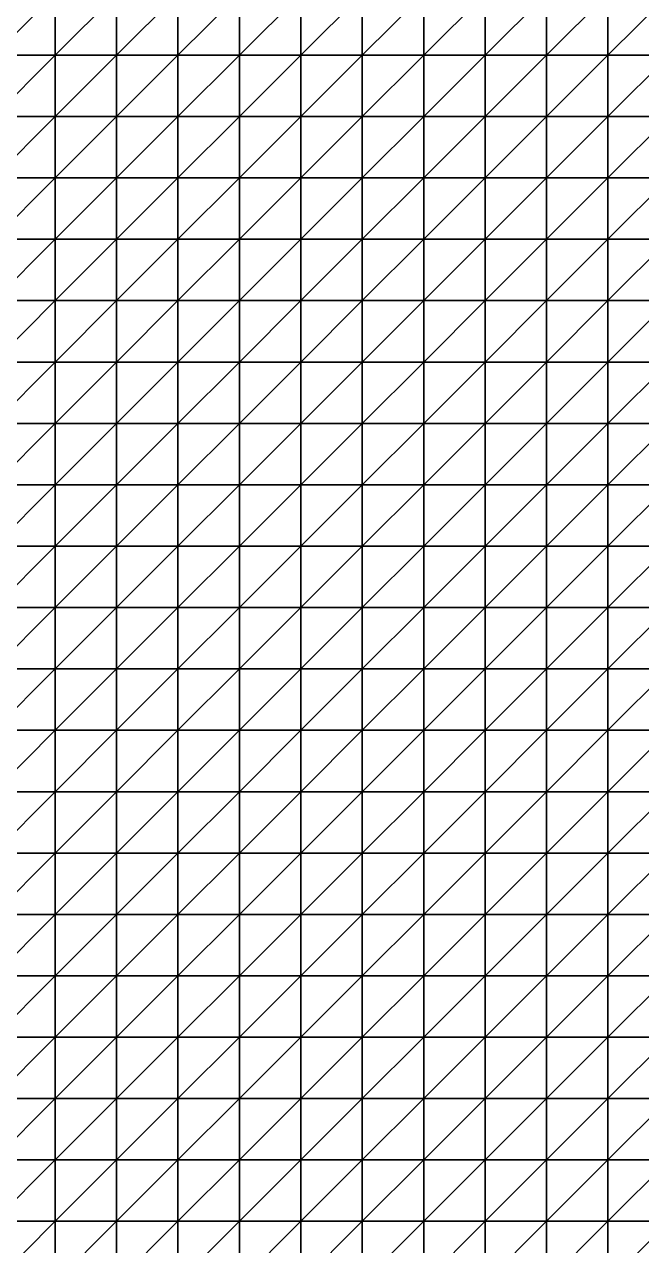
# Model space of a CAD drawing. Header units: metres. Extents: x 351000 to 353000, y 7455000 to 7457000.
# Drawn here: x 351987.5 to 352238.7, y 7455490.1 to 7455987.5 of the extents above; entities that cross this region are included whole.
import ezdxf

# ---------------------------------------------------------------- set-up
doc = ezdxf.new("R2010")
doc.units = ezdxf.units.M

msp = doc.modelspace()

# ---------------------------------------------------------------- linework, layer by layer
at = {"layer": 'TOP_OF_HYPOGENE_TOH'}
for points in [[(351975, 7455975, 1126.91), (352000, 7455975, 1121.01), (352000, 7456000, 1123.71)], [(351975, 7455975, 1126.91), (352000, 7456000, 1123.71), (351975, 7456000, 1129.59)], [(352000, 7455975, 1121.01), (352025, 7455975, 1111.08), (352025, 7456000, 1114.28)], [(352000, 7455975, 1121.01), (352025, 7456000, 1114.28), (352000, 7456000, 1123.71)], [(352025, 7455975, 1111.08), (352050, 7455975, 1100.46), (352050, 7456000, 1104.11)], [(352025, 7455975, 1111.08), (352050, 7456000, 1104.11), (352025, 7456000, 1114.28)], [(352050, 7455975, 1100.46), (352075, 7455975, 1092.71), (352075, 7456000, 1096.2)], [(352050, 7455975, 1100.46), (352075, 7456000, 1096.2), (352050, 7456000, 1104.11)], [(352075, 7455975, 1092.71), (352100, 7455975, 1090.64), (352100, 7456000, 1092.95)], [(352075, 7455975, 1092.71), (352100, 7456000, 1092.95), (352075, 7456000, 1096.2)], [(352100, 7455975, 1090.64), (352125, 7455975, 1095.65), (352125, 7456000, 1095.6)], [(352100, 7455975, 1090.64), (352125, 7456000, 1095.6), (352100, 7456000, 1092.95)], [(352125, 7455975, 1095.65), (352150, 7455975, 1107.52), (352150, 7456000, 1104.16)], [(352125, 7455975, 1095.65), (352150, 7456000, 1104.16), (352125, 7456000, 1095.6)], [(352150, 7455975, 1107.52), (352175, 7455975, 1124.47), (352175, 7456000, 1117.35)], [(352150, 7455975, 1107.52), (352175, 7456000, 1117.35), (352150, 7456000, 1104.16)], [(352175, 7455975, 1124.47), (352200, 7455975, 1143.42), (352200, 7456000, 1132.81)], [(352175, 7455975, 1124.47), (352200, 7456000, 1132.81), (352175, 7456000, 1117.35)], [(352200, 7455975, 1143.42), (352225, 7455975, 1160.76), (352225, 7456000, 1147.56)], [(352200, 7455975, 1143.42), (352225, 7456000, 1147.56), (352200, 7456000, 1132.81)], [(352225, 7455975, 1160.76), (352250, 7455975, 1173.58), (352250, 7456000, 1159)], [(352225, 7455975, 1160.76), (352250, 7456000, 1159), (352225, 7456000, 1147.56)], [(351975, 7455950, 1124.41), (352000, 7455950, 1118.57), (352000, 7455975, 1121.01)], [(351975, 7455950, 1124.41), (352000, 7455975, 1121.01), (351975, 7455975, 1126.91)], [(352000, 7455950, 1118.57), (352025, 7455950, 1108.54), (352025, 7455975, 1111.08)], [(352000, 7455950, 1118.57), (352025, 7455975, 1111.08), (352000, 7455975, 1121.01)], [(352025, 7455950, 1108.54), (352050, 7455950, 1098.09), (352050, 7455975, 1100.46)], [(352025, 7455950, 1108.54), (352050, 7455975, 1100.46), (352025, 7455975, 1111.08)], [(352050, 7455950, 1098.09), (352075, 7455950, 1091.22), (352075, 7455975, 1092.71)], [(352050, 7455950, 1098.09), (352075, 7455975, 1092.71), (352050, 7455975, 1100.46)], [(352075, 7455950, 1091.22), (352100, 7455950, 1090.96), (352100, 7455975, 1090.64)], [(352075, 7455950, 1091.22), (352100, 7455975, 1090.64), (352075, 7455975, 1092.71)], [(352100, 7455950, 1090.96), (352125, 7455950, 1098.71), (352125, 7455975, 1095.65)], [(352100, 7455950, 1090.96), (352125, 7455975, 1095.65), (352100, 7455975, 1090.64)], [(352125, 7455950, 1098.71), (352150, 7455950, 1113.93), (352150, 7455975, 1107.52)], [(352125, 7455950, 1098.71), (352150, 7455975, 1107.52), (352125, 7455975, 1095.65)], [(352150, 7455950, 1113.93), (352175, 7455950, 1134.28), (352175, 7455975, 1124.47)], [(352150, 7455950, 1113.93), (352175, 7455975, 1124.47), (352150, 7455975, 1107.52)], [(352175, 7455950, 1134.28), (352200, 7455950, 1156.07), (352200, 7455975, 1143.42)], [(352175, 7455950, 1134.28), (352200, 7455975, 1143.42), (352175, 7455975, 1124.47)], [(352200, 7455950, 1156.07), (352225, 7455950, 1175.29), (352225, 7455975, 1160.76)], [(352200, 7455950, 1156.07), (352225, 7455975, 1160.76), (352200, 7455975, 1143.42)], [(352225, 7455950, 1175.29), (352250, 7455950, 1188.9), (352250, 7455975, 1173.58)], [(352225, 7455950, 1175.29), (352250, 7455975, 1173.58), (352225, 7455975, 1160.76)], [(351975, 7455925, 1124.46), (352000, 7455925, 1118.72), (352000, 7455950, 1118.57)], [(351975, 7455925, 1124.46), (352000, 7455950, 1118.57), (351975, 7455950, 1124.41)], [(352000, 7455925, 1118.72), (352025, 7455925, 1108.9), (352025, 7455950, 1108.54)], [(352000, 7455925, 1118.72), (352025, 7455950, 1108.54), (352000, 7455950, 1118.57)], [(352025, 7455925, 1108.9), (352050, 7455925, 1099.01), (352050, 7455950, 1098.09)], [(352025, 7455925, 1108.9), (352050, 7455950, 1098.09), (352025, 7455950, 1108.54)], [(352050, 7455925, 1099.01), (352075, 7455925, 1093.29), (352075, 7455950, 1091.22)], [(352050, 7455925, 1099.01), (352075, 7455950, 1091.22), (352050, 7455950, 1098.09)], [(352075, 7455925, 1093.29), (352100, 7455925, 1094.85), (352100, 7455950, 1090.96)], [(352075, 7455925, 1093.29), (352100, 7455950, 1090.96), (352075, 7455950, 1091.22)], [(352100, 7455925, 1094.85), (352125, 7455925, 1104.91), (352125, 7455950, 1098.71)], [(352100, 7455925, 1094.85), (352125, 7455950, 1098.71), (352100, 7455950, 1090.96)], [(352125, 7455925, 1104.91), (352150, 7455925, 1122.57), (352150, 7455950, 1113.93)], [(352125, 7455925, 1104.91), (352150, 7455950, 1113.93), (352125, 7455950, 1098.71)], [(352150, 7455925, 1122.57), (352175, 7455925, 1145), (352175, 7455950, 1134.28)], [(352150, 7455925, 1122.57), (352175, 7455950, 1134.28), (352150, 7455950, 1113.93)], [(352175, 7455925, 1145), (352200, 7455925, 1168.13), (352200, 7455950, 1156.07)], [(352175, 7455925, 1145), (352200, 7455950, 1156.07), (352175, 7455950, 1134.28)], [(352200, 7455925, 1168.13), (352225, 7455925, 1187.83), (352225, 7455950, 1175.29)], [(352200, 7455925, 1168.13), (352225, 7455950, 1175.29), (352200, 7455950, 1156.07)], [(352225, 7455925, 1187.83), (352250, 7455925, 1201.29), (352250, 7455950, 1188.9)], [(352225, 7455925, 1187.83), (352250, 7455950, 1188.9), (352225, 7455950, 1175.29)], [(351975, 7455900, 1126.48), (352000, 7455900, 1120.96), (352000, 7455925, 1118.72)], [(351975, 7455900, 1126.48), (352000, 7455925, 1118.72), (351975, 7455925, 1124.46)], [(352000, 7455900, 1120.96), (352025, 7455900, 1111.68), (352025, 7455925, 1108.9)], [(352000, 7455900, 1120.96), (352025, 7455925, 1108.9), (352000, 7455925, 1118.72)], [(352025, 7455900, 1111.68), (352050, 7455900, 1102.8), (352050, 7455925, 1099.01)], [(352025, 7455900, 1111.68), (352050, 7455925, 1099.01), (352025, 7455925, 1108.9)], [(352050, 7455900, 1102.8), (352075, 7455900, 1098.5), (352075, 7455925, 1093.29)], [(352050, 7455900, 1102.8), (352075, 7455925, 1093.29), (352050, 7455925, 1099.01)], [(352075, 7455900, 1098.5), (352100, 7455900, 1101.75), (352100, 7455925, 1094.85)], [(352075, 7455900, 1098.5), (352100, 7455925, 1094.85), (352075, 7455925, 1093.29)], [(352100, 7455900, 1101.75), (352125, 7455900, 1113.49), (352125, 7455925, 1104.91)], [(352100, 7455900, 1101.75), (352125, 7455925, 1104.91), (352100, 7455925, 1094.85)], [(352125, 7455900, 1113.49), (352150, 7455900, 1132.41), (352150, 7455925, 1122.57)], [(352125, 7455900, 1113.49), (352150, 7455925, 1122.57), (352125, 7455925, 1104.91)], [(352150, 7455900, 1132.41), (352175, 7455900, 1155.36), (352175, 7455925, 1145)], [(352150, 7455900, 1132.41), (352175, 7455925, 1145), (352150, 7455925, 1122.57)], [(352175, 7455900, 1155.36), (352200, 7455900, 1178.16), (352200, 7455925, 1168.13)], [(352175, 7455900, 1155.36), (352200, 7455925, 1168.13), (352175, 7455925, 1145)], [(352200, 7455900, 1178.16), (352225, 7455900, 1196.92), (352225, 7455925, 1187.83)], [(352200, 7455900, 1178.16), (352225, 7455925, 1187.83), (352200, 7455925, 1168.13)], [(352225, 7455900, 1196.92), (352250, 7455900, 1209.26), (352250, 7455925, 1201.29)], [(352225, 7455900, 1196.92), (352250, 7455925, 1201.29), (352225, 7455925, 1187.83)], [(351975, 7455875, 1127.42), (352000, 7455875, 1122.39), (352000, 7455900, 1120.96)], [(351975, 7455875, 1127.42), (352000, 7455900, 1120.96), (351975, 7455900, 1126.48)], [(352000, 7455875, 1122.39), (352025, 7455875, 1114.32), (352025, 7455900, 1111.68)], [(352000, 7455875, 1122.39), (352025, 7455900, 1111.68), (352000, 7455900, 1120.96)], [(352025, 7455875, 1114.32), (352050, 7455875, 1107.22), (352050, 7455900, 1102.8)], [(352025, 7455875, 1114.32), (352050, 7455900, 1102.8), (352025, 7455900, 1111.68)], [(352050, 7455875, 1107.22), (352075, 7455875, 1105.03), (352075, 7455900, 1098.5)], [(352050, 7455875, 1107.22), (352075, 7455900, 1098.5), (352050, 7455900, 1102.8)], [(352075, 7455875, 1105.03), (352100, 7455875, 1110.31), (352100, 7455900, 1101.75)], [(352075, 7455875, 1105.03), (352100, 7455900, 1101.75), (352075, 7455900, 1098.5)], [(352100, 7455875, 1110.31), (352125, 7455875, 1123.55), (352125, 7455900, 1113.49)], [(352100, 7455875, 1110.31), (352125, 7455900, 1113.49), (352100, 7455900, 1101.75)], [(352125, 7455875, 1123.55), (352150, 7455875, 1143.07), (352150, 7455900, 1132.41)], [(352125, 7455875, 1123.55), (352150, 7455900, 1132.41), (352125, 7455900, 1113.49)], [(352150, 7455875, 1143.07), (352175, 7455875, 1165.53), (352175, 7455900, 1155.36)], [(352150, 7455875, 1143.07), (352175, 7455900, 1155.36), (352150, 7455900, 1132.41)], [(352175, 7455875, 1165.53), (352200, 7455875, 1186.89), (352200, 7455900, 1178.16)], [(352175, 7455875, 1165.53), (352200, 7455900, 1178.16), (352175, 7455900, 1155.36)], [(352200, 7455875, 1186.89), (352225, 7455875, 1203.75), (352225, 7455900, 1196.92)], [(352200, 7455875, 1186.89), (352225, 7455900, 1196.92), (352200, 7455900, 1178.16)], [(352225, 7455875, 1203.75), (352250, 7455875, 1214.43), (352250, 7455900, 1209.26)], [(352225, 7455875, 1203.75), (352250, 7455900, 1209.26), (352225, 7455900, 1196.92)], [(351975, 7455850, 1124.2), (352000, 7455850, 1120.18), (352000, 7455875, 1122.39)], [(351975, 7455850, 1124.2), (352000, 7455875, 1122.39), (351975, 7455875, 1127.42)], [(352000, 7455850, 1120.18), (352025, 7455850, 1114.3), (352025, 7455875, 1114.32)], [(352000, 7455850, 1120.18), (352025, 7455875, 1114.32), (352000, 7455875, 1122.39)], [(352025, 7455850, 1114.3), (352050, 7455850, 1110.2), (352050, 7455875, 1107.22)], [(352025, 7455850, 1114.3), (352050, 7455875, 1107.22), (352025, 7455875, 1114.32)], [(352050, 7455850, 1110.2), (352075, 7455850, 1111.27), (352075, 7455875, 1105.03)], [(352050, 7455850, 1110.2), (352075, 7455875, 1105.03), (352050, 7455875, 1107.22)], [(352075, 7455850, 1111.27), (352100, 7455850, 1119.49), (352100, 7455875, 1110.31)], [(352075, 7455850, 1111.27), (352100, 7455875, 1110.31), (352075, 7455875, 1105.03)], [(352100, 7455850, 1119.49), (352125, 7455850, 1134.77), (352125, 7455875, 1123.55)], [(352100, 7455850, 1119.49), (352125, 7455875, 1123.55), (352100, 7455875, 1110.31)], [(352125, 7455850, 1134.77), (352150, 7455850, 1155.01), (352150, 7455875, 1143.07)], [(352125, 7455850, 1134.77), (352150, 7455875, 1143.07), (352125, 7455875, 1123.55)], [(352150, 7455850, 1155.01), (352175, 7455850, 1176.79), (352175, 7455875, 1165.53)], [(352150, 7455850, 1155.01), (352175, 7455875, 1165.53), (352150, 7455875, 1143.07)], [(352175, 7455850, 1176.79), (352200, 7455850, 1196.4), (352200, 7455875, 1186.89)], [(352175, 7455850, 1176.79), (352200, 7455875, 1186.89), (352175, 7455875, 1165.53)], [(352200, 7455850, 1196.4), (352225, 7455850, 1211.12), (352225, 7455875, 1203.75)], [(352200, 7455850, 1196.4), (352225, 7455875, 1203.75), (352200, 7455875, 1186.89)], [(352225, 7455850, 1211.12), (352250, 7455850, 1220.03), (352250, 7455875, 1214.43)], [(352225, 7455850, 1211.12), (352250, 7455875, 1214.43), (352225, 7455875, 1203.75)], [(351975, 7455825, 1116.36), (352000, 7455825, 1114), (352000, 7455850, 1120.18)], [(351975, 7455825, 1116.36), (352000, 7455850, 1120.18), (351975, 7455850, 1124.2)], [(352000, 7455825, 1114), (352025, 7455825, 1111.34), (352025, 7455850, 1114.3)], [(352000, 7455825, 1114), (352025, 7455850, 1114.3), (352000, 7455850, 1120.18)], [(352025, 7455825, 1111.34), (352050, 7455825, 1111.46), (352050, 7455850, 1110.2)], [(352025, 7455825, 1111.34), (352050, 7455850, 1110.2), (352025, 7455850, 1114.3)], [(352050, 7455825, 1111.46), (352075, 7455825, 1117.03), (352075, 7455850, 1111.27)], [(352050, 7455825, 1111.46), (352075, 7455850, 1111.27), (352050, 7455850, 1110.2)], [(352075, 7455825, 1117.03), (352100, 7455825, 1129.23), (352100, 7455850, 1119.49)], [(352075, 7455825, 1117.03), (352100, 7455850, 1119.49), (352075, 7455850, 1111.27)], [(352100, 7455825, 1129.23), (352125, 7455825, 1147.31), (352125, 7455850, 1134.77)], [(352100, 7455825, 1129.23), (352125, 7455850, 1134.77), (352100, 7455850, 1119.49)], [(352125, 7455825, 1147.31), (352150, 7455825, 1168.78), (352150, 7455850, 1155.01)], [(352125, 7455825, 1147.31), (352150, 7455850, 1155.01), (352125, 7455850, 1134.77)], [(352150, 7455825, 1168.78), (352175, 7455825, 1190.19), (352175, 7455850, 1176.79)], [(352150, 7455825, 1168.78), (352175, 7455850, 1176.79), (352150, 7455850, 1155.01)], [(352175, 7455825, 1190.19), (352200, 7455825, 1208.25), (352200, 7455850, 1196.4)], [(352175, 7455825, 1190.19), (352200, 7455850, 1196.4), (352175, 7455850, 1176.79)], [(352200, 7455825, 1208.25), (352225, 7455825, 1221.03), (352225, 7455850, 1211.12)], [(352200, 7455825, 1208.25), (352225, 7455850, 1211.12), (352200, 7455850, 1196.4)], [(352225, 7455825, 1221.03), (352250, 7455825, 1228.35), (352250, 7455850, 1220.03)], [(352225, 7455825, 1221.03), (352250, 7455850, 1220.03), (352225, 7455850, 1211.12)], [(351975, 7455800, 1107), (352000, 7455800, 1106.75), (352000, 7455825, 1114)], [(351975, 7455800, 1107), (352000, 7455825, 1114), (351975, 7455825, 1116.36)], [(352000, 7455800, 1106.75), (352025, 7455800, 1107.92), (352025, 7455825, 1111.34)], [(352000, 7455800, 1106.75), (352025, 7455825, 1111.34), (352000, 7455825, 1114)], [(352025, 7455800, 1107.92), (352050, 7455800, 1112.88), (352050, 7455825, 1111.46)], [(352025, 7455800, 1107.92), (352050, 7455825, 1111.46), (352025, 7455825, 1111.34)], [(352050, 7455800, 1112.88), (352075, 7455800, 1123.46), (352075, 7455825, 1117.03)], [(352050, 7455800, 1112.88), (352075, 7455825, 1117.03), (352050, 7455825, 1111.46)], [(352075, 7455800, 1123.46), (352100, 7455800, 1140.01), (352100, 7455825, 1129.23)], [(352075, 7455800, 1123.46), (352100, 7455825, 1129.23), (352075, 7455825, 1117.03)], [(352100, 7455800, 1140.01), (352125, 7455800, 1161.11), (352125, 7455825, 1147.31)], [(352100, 7455800, 1140.01), (352125, 7455825, 1147.31), (352100, 7455825, 1129.23)], [(352125, 7455800, 1161.11), (352150, 7455800, 1183.93), (352150, 7455825, 1168.78)], [(352125, 7455800, 1161.11), (352150, 7455825, 1168.78), (352125, 7455825, 1147.31)], [(352150, 7455800, 1183.93), (352175, 7455800, 1205.07), (352175, 7455825, 1190.19)], [(352150, 7455800, 1183.93), (352175, 7455825, 1190.19), (352150, 7455825, 1168.78)], [(352175, 7455800, 1205.07), (352200, 7455800, 1221.73), (352200, 7455825, 1208.25)], [(352175, 7455800, 1205.07), (352200, 7455825, 1208.25), (352175, 7455825, 1190.19)], [(352200, 7455800, 1221.73), (352225, 7455800, 1232.72), (352225, 7455825, 1221.03)], [(352200, 7455800, 1221.73), (352225, 7455825, 1221.03), (352200, 7455825, 1208.25)], [(352225, 7455800, 1232.72), (352250, 7455800, 1238.58), (352250, 7455825, 1228.35)], [(352225, 7455800, 1232.72), (352250, 7455825, 1228.35), (352225, 7455825, 1221.03)], [(351975, 7455775, 1101.13), (352000, 7455775, 1102.97), (352000, 7455800, 1106.75)], [(351975, 7455775, 1101.13), (352000, 7455800, 1106.75), (351975, 7455800, 1107)], [(352000, 7455775, 1102.97), (352025, 7455775, 1107.71), (352025, 7455800, 1107.92)], [(352000, 7455775, 1102.97), (352025, 7455800, 1107.92), (352000, 7455800, 1106.75)], [(352025, 7455775, 1107.71), (352050, 7455775, 1117.04), (352050, 7455800, 1112.88)], [(352025, 7455775, 1107.71), (352050, 7455800, 1112.88), (352025, 7455800, 1107.92)], [(352050, 7455775, 1117.04), (352075, 7455775, 1131.93), (352075, 7455800, 1123.46)], [(352050, 7455775, 1117.04), (352075, 7455800, 1123.46), (352050, 7455800, 1112.88)], [(352075, 7455775, 1131.93), (352100, 7455775, 1151.97), (352100, 7455800, 1140.01)], [(352075, 7455775, 1131.93), (352100, 7455800, 1140.01), (352075, 7455800, 1123.46)], [(352100, 7455775, 1151.97), (352125, 7455775, 1175.2), (352125, 7455800, 1161.11)], [(352100, 7455775, 1151.97), (352125, 7455800, 1161.11), (352100, 7455800, 1140.01)], [(352125, 7455775, 1175.2), (352150, 7455775, 1198.56), (352150, 7455800, 1183.93)], [(352125, 7455775, 1175.2), (352150, 7455800, 1183.93), (352125, 7455800, 1161.11)], [(352150, 7455775, 1198.56), (352175, 7455775, 1218.81), (352175, 7455800, 1205.07)], [(352150, 7455775, 1198.56), (352175, 7455800, 1205.07), (352150, 7455800, 1183.93)], [(352175, 7455775, 1218.81), (352200, 7455775, 1233.7), (352200, 7455800, 1221.73)], [(352175, 7455775, 1218.81), (352200, 7455800, 1221.73), (352175, 7455800, 1205.07)], [(352200, 7455775, 1233.7), (352225, 7455775, 1242.75), (352225, 7455800, 1232.72)], [(352200, 7455775, 1233.7), (352225, 7455800, 1232.72), (352200, 7455800, 1221.73)], [(352225, 7455775, 1242.75), (352250, 7455775, 1247.08), (352250, 7455800, 1238.58)], [(352225, 7455775, 1242.75), (352250, 7455800, 1238.58), (352225, 7455800, 1232.72)], [(351975, 7455750, 1102.63), (352000, 7455750, 1105.98), (352000, 7455775, 1102.97)], [(351975, 7455750, 1102.63), (352000, 7455775, 1102.97), (351975, 7455775, 1101.13)], [(352000, 7455750, 1105.98), (352025, 7455750, 1113.2), (352025, 7455775, 1107.71)], [(352000, 7455750, 1105.98), (352025, 7455775, 1107.71), (352000, 7455775, 1102.97)], [(352025, 7455750, 1113.2), (352050, 7455750, 1125.35), (352050, 7455775, 1117.04)], [(352025, 7455750, 1113.2), (352050, 7455775, 1117.04), (352025, 7455775, 1107.71)], [(352050, 7455750, 1125.35), (352075, 7455750, 1142.7), (352075, 7455775, 1131.93)], [(352050, 7455750, 1125.35), (352075, 7455775, 1131.93), (352050, 7455775, 1117.04)], [(352075, 7455750, 1142.7), (352100, 7455750, 1164.25), (352100, 7455775, 1151.97)], [(352075, 7455750, 1142.7), (352100, 7455775, 1151.97), (352075, 7455775, 1131.93)], [(352100, 7455750, 1164.25), (352125, 7455750, 1187.69), (352125, 7455775, 1175.2)], [(352100, 7455750, 1164.25), (352125, 7455775, 1175.2), (352100, 7455775, 1151.97)], [(352125, 7455750, 1187.69), (352150, 7455750, 1209.92), (352150, 7455775, 1198.56)], [(352125, 7455750, 1187.69), (352150, 7455775, 1198.56), (352125, 7455775, 1175.2)], [(352150, 7455750, 1209.92), (352175, 7455750, 1228.03), (352175, 7455775, 1218.81)], [(352150, 7455750, 1209.92), (352175, 7455775, 1218.81), (352150, 7455775, 1198.56)], [(352175, 7455750, 1228.03), (352200, 7455750, 1240.33), (352200, 7455775, 1233.7)], [(352175, 7455750, 1228.03), (352200, 7455775, 1233.7), (352175, 7455775, 1218.81)], [(352200, 7455750, 1240.33), (352225, 7455750, 1247.01), (352225, 7455775, 1242.75)], [(352200, 7455750, 1240.33), (352225, 7455775, 1242.75), (352200, 7455775, 1233.7)], [(352225, 7455750, 1247.01), (352250, 7455750, 1249.66), (352250, 7455775, 1247.08)], [(352225, 7455750, 1247.01), (352250, 7455775, 1247.08), (352225, 7455775, 1242.75)], [(351975, 7455725, 1111.99), (352000, 7455725, 1115.89), (352000, 7455750, 1105.98)], [(351975, 7455725, 1111.99), (352000, 7455750, 1105.98), (351975, 7455750, 1102.63)], [(352000, 7455725, 1115.89), (352025, 7455725, 1124.02), (352025, 7455750, 1113.2)], [(352000, 7455725, 1115.89), (352025, 7455750, 1113.2), (352000, 7455750, 1105.98)], [(352025, 7455725, 1124.02), (352050, 7455725, 1136.98), (352050, 7455750, 1125.35)], [(352025, 7455725, 1124.02), (352050, 7455750, 1125.35), (352025, 7455750, 1113.2)], [(352050, 7455725, 1136.98), (352075, 7455725, 1154.51), (352075, 7455750, 1142.7)], [(352050, 7455725, 1136.98), (352075, 7455750, 1142.7), (352050, 7455750, 1125.35)], [(352075, 7455725, 1154.51), (352100, 7455725, 1175.23), (352100, 7455750, 1164.25)], [(352075, 7455725, 1154.51), (352100, 7455750, 1164.25), (352075, 7455750, 1142.7)], [(352100, 7455725, 1175.23), (352125, 7455725, 1196.71), (352125, 7455750, 1187.69)], [(352100, 7455725, 1175.23), (352125, 7455750, 1187.69), (352100, 7455750, 1164.25)], [(352125, 7455725, 1196.71), (352150, 7455725, 1216.02), (352150, 7455750, 1209.92)], [(352125, 7455725, 1196.71), (352150, 7455750, 1209.92), (352125, 7455750, 1187.69)], [(352150, 7455725, 1216.02), (352175, 7455725, 1230.69), (352175, 7455750, 1228.03)], [(352150, 7455725, 1216.02), (352175, 7455750, 1228.03), (352150, 7455750, 1209.92)], [(352175, 7455725, 1230.69), (352200, 7455725, 1239.64), (352200, 7455750, 1240.33)], [(352175, 7455725, 1230.69), (352200, 7455750, 1240.33), (352175, 7455750, 1228.03)], [(352200, 7455725, 1239.64), (352225, 7455725, 1243.63), (352225, 7455750, 1247.01)], [(352200, 7455725, 1239.64), (352225, 7455750, 1247.01), (352200, 7455750, 1240.33)], [(352225, 7455725, 1243.63), (352250, 7455725, 1244.6), (352250, 7455750, 1249.66)], [(352225, 7455725, 1243.63), (352250, 7455750, 1249.66), (352225, 7455750, 1247.01)], [(351975, 7455700, 1126.17), (352000, 7455700, 1129.74), (352000, 7455725, 1115.89)], [(351975, 7455700, 1126.17), (352000, 7455725, 1115.89), (351975, 7455725, 1111.99)], [(352000, 7455700, 1129.74), (352025, 7455700, 1137.4), (352025, 7455725, 1124.02)], [(352000, 7455700, 1129.74), (352025, 7455725, 1124.02), (352000, 7455725, 1115.89)], [(352025, 7455700, 1137.4), (352050, 7455700, 1149.46), (352050, 7455725, 1136.98)], [(352025, 7455700, 1137.4), (352050, 7455725, 1136.98), (352025, 7455725, 1124.02)], [(352050, 7455700, 1149.46), (352075, 7455700, 1165.36), (352075, 7455725, 1154.51)], [(352050, 7455700, 1149.46), (352075, 7455725, 1154.51), (352050, 7455725, 1136.98)], [(352075, 7455700, 1165.36), (352100, 7455700, 1183.53), (352100, 7455725, 1175.23)], [(352075, 7455700, 1165.36), (352100, 7455725, 1175.23), (352075, 7455725, 1154.51)], [(352100, 7455700, 1183.53), (352125, 7455700, 1201.59), (352125, 7455725, 1196.71)], [(352100, 7455700, 1183.53), (352125, 7455725, 1196.71), (352100, 7455725, 1175.23)], [(352125, 7455700, 1201.59), (352150, 7455700, 1216.92), (352150, 7455725, 1216.02)], [(352125, 7455700, 1201.59), (352150, 7455725, 1216.02), (352125, 7455725, 1196.71)], [(352150, 7455700, 1216.92), (352175, 7455700, 1227.53), (352175, 7455725, 1230.69)], [(352150, 7455700, 1216.92), (352175, 7455725, 1230.69), (352150, 7455725, 1216.02)], [(352175, 7455700, 1227.53), (352200, 7455700, 1232.95), (352200, 7455725, 1239.64)], [(352175, 7455700, 1227.53), (352200, 7455725, 1239.64), (352175, 7455725, 1230.69)], [(352200, 7455700, 1232.95), (352225, 7455700, 1234.39), (352225, 7455725, 1243.63)], [(352200, 7455700, 1232.95), (352225, 7455725, 1243.63), (352200, 7455725, 1239.64)], [(352225, 7455700, 1234.39), (352250, 7455700, 1234), (352250, 7455725, 1244.6)], [(352225, 7455700, 1234.39), (352250, 7455725, 1244.6), (352225, 7455725, 1243.63)], [(351975, 7455675, 1140.88), (352000, 7455675, 1143.66), (352000, 7455700, 1129.74)], [(351975, 7455675, 1140.88), (352000, 7455700, 1129.74), (351975, 7455700, 1126.17)], [(352000, 7455675, 1143.66), (352025, 7455675, 1150.12), (352025, 7455700, 1137.4)], [(352000, 7455675, 1143.66), (352025, 7455700, 1137.4), (352000, 7455700, 1129.74)], [(352025, 7455675, 1150.12), (352050, 7455675, 1160.46), (352050, 7455700, 1149.46)], [(352025, 7455675, 1150.12), (352050, 7455700, 1149.46), (352025, 7455700, 1137.4)], [(352050, 7455675, 1160.46), (352075, 7455675, 1173.97), (352075, 7455700, 1165.36)], [(352050, 7455675, 1160.46), (352075, 7455700, 1165.36), (352050, 7455700, 1149.46)], [(352075, 7455675, 1173.97), (352100, 7455675, 1189.05), (352100, 7455700, 1183.53)], [(352075, 7455675, 1173.97), (352100, 7455700, 1183.53), (352075, 7455700, 1165.36)], [(352100, 7455675, 1189.05), (352125, 7455675, 1203.43), (352125, 7455700, 1201.59)], [(352100, 7455675, 1189.05), (352125, 7455700, 1201.59), (352100, 7455700, 1183.53)], [(352125, 7455675, 1203.43), (352150, 7455675, 1214.83), (352150, 7455700, 1216.92)], [(352125, 7455675, 1203.43), (352150, 7455700, 1216.92), (352125, 7455700, 1201.59)], [(352150, 7455675, 1214.83), (352175, 7455675, 1221.77), (352175, 7455700, 1227.53)], [(352150, 7455675, 1214.83), (352175, 7455700, 1227.53), (352150, 7455700, 1216.92)], [(352175, 7455675, 1221.77), (352200, 7455675, 1224.23), (352200, 7455700, 1232.95)], [(352175, 7455675, 1221.77), (352200, 7455700, 1232.95), (352175, 7455700, 1227.53)], [(352200, 7455675, 1224.23), (352225, 7455675, 1223.75), (352225, 7455700, 1234.39)], [(352200, 7455675, 1224.23), (352225, 7455700, 1234.39), (352200, 7455700, 1232.95)], [(352225, 7455675, 1223.75), (352250, 7455675, 1222.59), (352250, 7455700, 1234)], [(352225, 7455675, 1223.75), (352250, 7455700, 1234), (352225, 7455700, 1234.39)], [(351975, 7455650, 1153.49), (352000, 7455650, 1155.48), (352000, 7455675, 1143.66)], [(351975, 7455650, 1153.49), (352000, 7455675, 1143.66), (351975, 7455675, 1140.88)], [(352000, 7455650, 1155.48), (352025, 7455650, 1160.69), (352025, 7455675, 1150.12)], [(352000, 7455650, 1155.48), (352025, 7455675, 1150.12), (352000, 7455675, 1143.66)], [(352025, 7455650, 1160.69), (352050, 7455650, 1169.32), (352050, 7455675, 1160.46)], [(352025, 7455650, 1160.69), (352050, 7455675, 1160.46), (352025, 7455675, 1150.12)], [(352050, 7455650, 1169.32), (352075, 7455650, 1180.66), (352075, 7455675, 1173.97)], [(352050, 7455650, 1169.32), (352075, 7455675, 1173.97), (352050, 7455675, 1160.46)], [(352075, 7455650, 1180.66), (352100, 7455650, 1193.09), (352100, 7455675, 1189.05)], [(352075, 7455650, 1180.66), (352100, 7455675, 1189.05), (352075, 7455675, 1173.97)], [(352100, 7455650, 1193.09), (352125, 7455650, 1204.49), (352125, 7455675, 1203.43)], [(352100, 7455650, 1193.09), (352125, 7455675, 1203.43), (352100, 7455675, 1189.05)], [(352125, 7455650, 1204.49), (352150, 7455650, 1212.86), (352150, 7455675, 1214.83)], [(352125, 7455650, 1204.49), (352150, 7455675, 1214.83), (352125, 7455675, 1203.43)], [(352150, 7455650, 1212.86), (352175, 7455650, 1217.11), (352175, 7455675, 1221.77)], [(352150, 7455650, 1212.86), (352175, 7455675, 1221.77), (352150, 7455675, 1214.83)], [(352175, 7455650, 1217.11), (352200, 7455650, 1217.58), (352200, 7455675, 1224.23)], [(352175, 7455650, 1217.11), (352200, 7455675, 1224.23), (352175, 7455675, 1221.77)], [(352200, 7455650, 1217.58), (352225, 7455650, 1216.02), (352225, 7455675, 1223.75)], [(352200, 7455650, 1217.58), (352225, 7455675, 1223.75), (352200, 7455675, 1224.23)], [(352225, 7455650, 1216.02), (352250, 7455650, 1214.66), (352250, 7455675, 1222.59)], [(352225, 7455650, 1216.02), (352250, 7455675, 1222.59), (352225, 7455675, 1223.75)], [(351975, 7455625, 1164.44), (352000, 7455625, 1165.91), (352000, 7455650, 1155.48)], [(351975, 7455625, 1164.44), (352000, 7455650, 1155.48), (351975, 7455650, 1153.49)], [(352000, 7455625, 1165.91), (352025, 7455625, 1170.14), (352025, 7455650, 1160.69)], [(352000, 7455625, 1165.91), (352025, 7455650, 1160.69), (352000, 7455650, 1155.48)], [(352025, 7455625, 1170.14), (352050, 7455625, 1177.42), (352050, 7455650, 1169.32)], [(352025, 7455625, 1170.14), (352050, 7455650, 1169.32), (352025, 7455650, 1160.69)], [(352050, 7455625, 1177.42), (352075, 7455625, 1187.07), (352075, 7455650, 1180.66)], [(352050, 7455625, 1177.42), (352075, 7455650, 1180.66), (352050, 7455650, 1169.32)], [(352075, 7455625, 1187.07), (352100, 7455625, 1197.52), (352100, 7455650, 1193.09)], [(352075, 7455625, 1187.07), (352100, 7455650, 1193.09), (352075, 7455650, 1180.66)], [(352100, 7455625, 1197.52), (352125, 7455625, 1206.77), (352125, 7455650, 1204.49)], [(352100, 7455625, 1197.52), (352125, 7455650, 1204.49), (352100, 7455650, 1193.09)], [(352125, 7455625, 1206.77), (352150, 7455625, 1213.02), (352150, 7455650, 1212.86)], [(352125, 7455625, 1206.77), (352150, 7455650, 1212.86), (352125, 7455650, 1204.49)], [(352150, 7455625, 1213.02), (352175, 7455625, 1215.47), (352175, 7455650, 1217.11)], [(352150, 7455625, 1213.02), (352175, 7455650, 1217.11), (352150, 7455650, 1212.86)], [(352175, 7455625, 1215.47), (352200, 7455625, 1214.72), (352200, 7455650, 1217.58)], [(352175, 7455625, 1215.47), (352200, 7455650, 1217.58), (352175, 7455650, 1217.11)], [(352200, 7455625, 1214.72), (352225, 7455625, 1212.61), (352225, 7455650, 1216.02)], [(352200, 7455625, 1214.72), (352225, 7455650, 1216.02), (352200, 7455650, 1217.58)], [(352225, 7455625, 1212.61), (352250, 7455625, 1211.31), (352250, 7455650, 1214.66)], [(352225, 7455625, 1212.61), (352250, 7455650, 1214.66), (352225, 7455650, 1216.02)], [(351975, 7455600, 1176.39), (352000, 7455600, 1177.5), (352000, 7455625, 1165.91)], [(351975, 7455600, 1176.39), (352000, 7455625, 1165.91), (351975, 7455625, 1164.44)], [(352000, 7455600, 1177.5), (352025, 7455600, 1180.86), (352025, 7455625, 1170.14)], [(352000, 7455600, 1177.5), (352025, 7455625, 1170.14), (352000, 7455625, 1165.91)], [(352025, 7455600, 1180.86), (352050, 7455600, 1186.87), (352050, 7455625, 1177.42)], [(352025, 7455600, 1180.86), (352050, 7455625, 1177.42), (352025, 7455625, 1170.14)], [(352050, 7455600, 1186.87), (352075, 7455600, 1194.94), (352075, 7455625, 1187.07)], [(352050, 7455600, 1186.87), (352075, 7455625, 1187.07), (352050, 7455625, 1177.42)], [(352075, 7455600, 1194.94), (352100, 7455600, 1203.55), (352100, 7455625, 1197.52)], [(352075, 7455600, 1194.94), (352100, 7455625, 1197.52), (352075, 7455625, 1187.07)], [(352100, 7455600, 1203.55), (352125, 7455600, 1210.81), (352125, 7455625, 1206.77)], [(352100, 7455600, 1203.55), (352125, 7455625, 1206.77), (352100, 7455625, 1197.52)], [(352125, 7455600, 1210.81), (352150, 7455600, 1215.13), (352150, 7455625, 1213.02)], [(352125, 7455600, 1210.81), (352150, 7455625, 1213.02), (352125, 7455625, 1206.77)], [(352150, 7455600, 1215.13), (352175, 7455600, 1215.94), (352175, 7455625, 1215.47)], [(352150, 7455600, 1215.13), (352175, 7455625, 1215.47), (352150, 7455625, 1213.02)], [(352175, 7455600, 1215.94), (352200, 7455600, 1214.06), (352200, 7455625, 1214.72)], [(352175, 7455600, 1215.94), (352200, 7455625, 1214.72), (352175, 7455625, 1215.47)], [(352200, 7455600, 1214.06), (352225, 7455600, 1211.35), (352225, 7455625, 1212.61)], [(352200, 7455600, 1214.06), (352225, 7455625, 1212.61), (352200, 7455625, 1214.72)], [(352225, 7455600, 1211.35), (352250, 7455600, 1209.93), (352250, 7455625, 1211.31)], [(352225, 7455600, 1211.35), (352250, 7455625, 1211.31), (352225, 7455625, 1212.61)], [(351975, 7455575, 1191.63), (352000, 7455575, 1192.26), (352000, 7455600, 1177.5)], [(351975, 7455575, 1191.63), (352000, 7455600, 1177.5), (351975, 7455600, 1176.39)], [(352000, 7455575, 1192.26), (352025, 7455575, 1194.49), (352025, 7455600, 1180.86)], [(352000, 7455575, 1192.26), (352025, 7455600, 1180.86), (352000, 7455600, 1177.5)], [(352025, 7455575, 1194.49), (352050, 7455575, 1198.84), (352050, 7455600, 1186.87)], [(352025, 7455575, 1194.49), (352050, 7455600, 1186.87), (352025, 7455600, 1180.86)], [(352050, 7455575, 1198.84), (352075, 7455575, 1204.78), (352075, 7455600, 1194.94)], [(352050, 7455575, 1198.84), (352075, 7455600, 1194.94), (352050, 7455600, 1186.87)], [(352075, 7455575, 1204.78), (352100, 7455575, 1210.93), (352100, 7455600, 1203.55)], [(352075, 7455575, 1204.78), (352100, 7455600, 1203.55), (352075, 7455600, 1194.94)], [(352100, 7455575, 1210.93), (352125, 7455575, 1215.54), (352125, 7455600, 1210.81)], [(352100, 7455575, 1210.93), (352125, 7455600, 1210.81), (352100, 7455600, 1203.55)], [(352125, 7455575, 1215.54), (352150, 7455575, 1217.27), (352150, 7455600, 1215.13)], [(352125, 7455575, 1215.54), (352150, 7455600, 1215.13), (352125, 7455600, 1210.81)], [(352150, 7455575, 1217.27), (352175, 7455575, 1215.81), (352175, 7455600, 1215.94)], [(352150, 7455575, 1217.27), (352175, 7455600, 1215.94), (352150, 7455600, 1215.13)], [(352175, 7455575, 1215.81), (352200, 7455575, 1212.17), (352200, 7455600, 1214.06)], [(352175, 7455575, 1215.81), (352200, 7455600, 1214.06), (352175, 7455600, 1215.94)], [(352200, 7455575, 1212.17), (352225, 7455575, 1208.31), (352225, 7455600, 1211.35)], [(352200, 7455575, 1212.17), (352225, 7455600, 1211.35), (352200, 7455600, 1214.06)], [(352225, 7455575, 1208.31), (352250, 7455575, 1206.29), (352250, 7455600, 1209.93)], [(352225, 7455575, 1208.31), (352250, 7455600, 1209.93), (352225, 7455600, 1211.35)], [(351975, 7455550, 1209.77), (352000, 7455550, 1209.61), (352000, 7455575, 1192.26)], [(351975, 7455550, 1209.77), (352000, 7455575, 1192.26), (351975, 7455575, 1191.63)], [(352000, 7455550, 1209.61), (352025, 7455550, 1210.3), (352025, 7455575, 1194.49)], [(352000, 7455550, 1209.61), (352025, 7455575, 1194.49), (352000, 7455575, 1192.26)], [(352025, 7455550, 1210.3), (352050, 7455550, 1212.4), (352050, 7455575, 1198.84)], [(352025, 7455550, 1210.3), (352050, 7455575, 1198.84), (352025, 7455575, 1194.49)], [(352050, 7455550, 1212.4), (352075, 7455550, 1215.47), (352075, 7455575, 1204.78)], [(352050, 7455550, 1212.4), (352075, 7455575, 1204.78), (352050, 7455575, 1198.84)], [(352075, 7455550, 1215.47), (352100, 7455550, 1218.25), (352100, 7455575, 1210.93)], [(352075, 7455550, 1215.47), (352100, 7455575, 1210.93), (352075, 7455575, 1204.78)], [(352100, 7455550, 1218.25), (352125, 7455550, 1219.25), (352125, 7455575, 1215.54)], [(352100, 7455550, 1218.25), (352125, 7455575, 1215.54), (352100, 7455575, 1210.93)], [(352125, 7455550, 1219.25), (352150, 7455550, 1217.42), (352150, 7455575, 1217.27)], [(352125, 7455550, 1219.25), (352150, 7455575, 1217.27), (352125, 7455575, 1215.54)], [(352150, 7455550, 1217.42), (352175, 7455550, 1212.76), (352175, 7455575, 1215.81)], [(352150, 7455550, 1217.42), (352175, 7455575, 1215.81), (352150, 7455575, 1217.27)], [(352175, 7455550, 1212.76), (352200, 7455550, 1206.52), (352200, 7455575, 1212.17)], [(352175, 7455550, 1212.76), (352200, 7455575, 1212.17), (352175, 7455575, 1215.81)], [(352200, 7455550, 1206.52), (352225, 7455550, 1200.78), (352225, 7455575, 1208.31)], [(352200, 7455550, 1206.52), (352225, 7455575, 1208.31), (352200, 7455575, 1212.17)], [(352225, 7455550, 1200.78), (352250, 7455550, 1197.65), (352250, 7455575, 1206.29)], [(352225, 7455550, 1200.78), (352250, 7455575, 1206.29), (352225, 7455575, 1208.31)], [(351975, 7455525, 1227.3), (352000, 7455525, 1226.21), (352000, 7455550, 1209.61)], [(351975, 7455525, 1227.3), (352000, 7455550, 1209.61), (351975, 7455550, 1209.77)], [(352000, 7455525, 1226.21), (352025, 7455525, 1225.25), (352025, 7455550, 1210.3)], [(352000, 7455525, 1226.21), (352025, 7455550, 1210.3), (352000, 7455550, 1209.61)], [(352025, 7455525, 1225.25), (352050, 7455525, 1224.95), (352050, 7455550, 1212.4)], [(352025, 7455525, 1225.25), (352050, 7455550, 1212.4), (352025, 7455550, 1210.3)], [(352050, 7455525, 1224.95), (352075, 7455525, 1224.88), (352075, 7455550, 1215.47)], [(352050, 7455525, 1224.95), (352075, 7455550, 1215.47), (352050, 7455550, 1212.4)], [(352075, 7455525, 1224.88), (352100, 7455525, 1223.95), (352100, 7455550, 1218.25)], [(352075, 7455525, 1224.88), (352100, 7455550, 1218.25), (352075, 7455550, 1215.47)], [(352100, 7455525, 1223.95), (352125, 7455525, 1220.91), (352125, 7455550, 1219.25)], [(352100, 7455525, 1223.95), (352125, 7455550, 1219.25), (352100, 7455550, 1218.25)], [(352125, 7455525, 1220.91), (352150, 7455525, 1215.07), (352150, 7455550, 1217.42)], [(352125, 7455525, 1220.91), (352150, 7455550, 1217.42), (352125, 7455550, 1219.25)], [(352150, 7455525, 1215.07), (352175, 7455525, 1206.75), (352175, 7455550, 1212.76)], [(352150, 7455525, 1215.07), (352175, 7455550, 1212.76), (352150, 7455550, 1217.42)], [(352175, 7455525, 1206.75), (352200, 7455525, 1197.44), (352200, 7455550, 1206.52)], [(352175, 7455525, 1206.75), (352200, 7455550, 1206.52), (352175, 7455550, 1212.76)], [(352200, 7455525, 1197.44), (352225, 7455525, 1189.4), (352225, 7455550, 1200.78)], [(352200, 7455525, 1197.44), (352225, 7455550, 1200.78), (352200, 7455550, 1206.52)], [(352225, 7455525, 1189.4), (352250, 7455525, 1184.85), (352250, 7455550, 1197.65)], [(352225, 7455525, 1189.4), (352250, 7455550, 1197.65), (352225, 7455550, 1200.78)], [(351975, 7455500, 1239.41), (352000, 7455500, 1237.61), (352000, 7455525, 1226.21)], [(351975, 7455500, 1239.41), (352000, 7455525, 1226.21), (351975, 7455525, 1227.3)], [(352000, 7455500, 1237.61), (352025, 7455500, 1235.53), (352025, 7455525, 1225.25)], [(352000, 7455500, 1237.61), (352025, 7455525, 1225.25), (352000, 7455525, 1226.21)], [(352025, 7455500, 1235.53), (352050, 7455500, 1233.51), (352050, 7455525, 1224.95)], [(352025, 7455500, 1235.53), (352050, 7455525, 1224.95), (352025, 7455525, 1225.25)], [(352050, 7455500, 1233.51), (352075, 7455500, 1231.05), (352075, 7455525, 1224.88)], [(352050, 7455500, 1233.51), (352075, 7455525, 1224.88), (352050, 7455525, 1224.95)], [(352075, 7455500, 1231.05), (352100, 7455500, 1227.15), (352100, 7455525, 1223.95)], [(352075, 7455500, 1231.05), (352100, 7455525, 1223.95), (352075, 7455525, 1224.88)], [(352100, 7455500, 1227.15), (352125, 7455500, 1220.78), (352125, 7455525, 1220.91)], [(352100, 7455500, 1227.15), (352125, 7455525, 1220.91), (352100, 7455525, 1223.95)], [(352125, 7455500, 1220.78), (352150, 7455500, 1211.55), (352150, 7455525, 1215.07)], [(352125, 7455500, 1220.78), (352150, 7455525, 1215.07), (352125, 7455525, 1220.91)], [(352150, 7455500, 1211.55), (352175, 7455500, 1200.06), (352175, 7455525, 1206.75)], [(352150, 7455500, 1211.55), (352175, 7455525, 1206.75), (352150, 7455525, 1215.07)], [(352175, 7455500, 1200.06), (352200, 7455500, 1188.02), (352200, 7455525, 1197.44)], [(352175, 7455500, 1200.06), (352200, 7455525, 1197.44), (352175, 7455525, 1206.75)], [(352200, 7455500, 1188.02), (352225, 7455500, 1177.82), (352225, 7455525, 1189.4)], [(352200, 7455500, 1188.02), (352225, 7455525, 1189.4), (352200, 7455525, 1197.44)], [(352225, 7455500, 1177.82), (352250, 7455500, 1171.8), (352250, 7455525, 1184.85)], [(352225, 7455500, 1177.82), (352250, 7455525, 1184.85), (352225, 7455525, 1189.4)], [(351975, 7455475, 1242.59), (352000, 7455475, 1240.67), (352000, 7455500, 1237.61)], [(351975, 7455475, 1242.59), (352000, 7455500, 1237.61), (351975, 7455500, 1239.41)], [(352000, 7455475, 1240.67), (352025, 7455475, 1238.53), (352025, 7455500, 1235.53)], [(352000, 7455475, 1240.67), (352025, 7455500, 1235.53), (352000, 7455500, 1237.61)], [(352025, 7455475, 1238.53), (352050, 7455475, 1236.2), (352050, 7455500, 1233.51)], [(352025, 7455475, 1238.53), (352050, 7455500, 1233.51), (352025, 7455500, 1235.53)], [(352050, 7455475, 1236.2), (352075, 7455475, 1232.99), (352075, 7455500, 1231.05)], [(352050, 7455475, 1236.2), (352075, 7455500, 1231.05), (352050, 7455500, 1233.51)], [(352075, 7455475, 1232.99), (352100, 7455475, 1227.86), (352100, 7455500, 1227.15)], [(352075, 7455475, 1232.99), (352100, 7455500, 1227.15), (352075, 7455500, 1231.05)], [(352100, 7455475, 1227.86), (352125, 7455475, 1219.91), (352125, 7455500, 1220.78)], [(352100, 7455475, 1227.86), (352125, 7455500, 1220.78), (352100, 7455500, 1227.15)], [(352125, 7455475, 1219.91), (352150, 7455475, 1208.94), (352150, 7455500, 1211.55)], [(352125, 7455475, 1219.91), (352150, 7455500, 1211.55), (352125, 7455500, 1220.78)], [(352150, 7455475, 1208.94), (352175, 7455475, 1195.7), (352175, 7455500, 1200.06)], [(352150, 7455475, 1208.94), (352175, 7455500, 1200.06), (352150, 7455500, 1211.55)], [(352175, 7455475, 1195.7), (352200, 7455475, 1182.01), (352200, 7455500, 1188.02)], [(352175, 7455475, 1195.7), (352200, 7455500, 1188.02), (352175, 7455500, 1200.06)], [(352200, 7455475, 1182.01), (352225, 7455475, 1170.3), (352225, 7455500, 1177.82)], [(352200, 7455475, 1182.01), (352225, 7455500, 1177.82), (352200, 7455500, 1188.02)], [(352225, 7455475, 1170.3), (352250, 7455475, 1163), (352250, 7455500, 1171.8)], [(352225, 7455475, 1170.3), (352250, 7455500, 1171.8), (352225, 7455500, 1177.82)]]:
    msp.add_3dface(points, dxfattribs=at)

doc.saveas('drawing.dxf')
